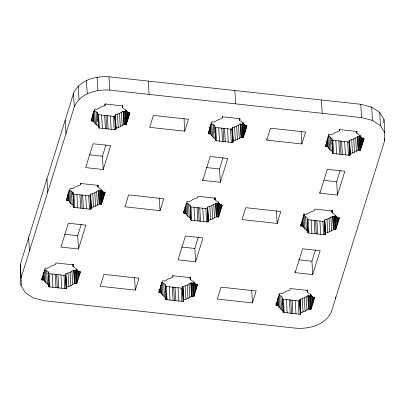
<?xml version="1.0" encoding="UTF-8"?>
<svg xmlns="http://www.w3.org/2000/svg" width="405" height="405" viewBox="0 0 405 405"><rect width="100%" height="100%" fill="white"/><g stroke="black" fill="none" stroke-linecap="round" stroke-linejoin="round"><path stroke-width="0.61" d="M20.356 264.343L20.25 272.327L21.04 285.641L25.353 292.643L33.331 297.918L44.241 300.723L296.04 328.202C309.521 329.138 325.63 324.992 331.498 311.531L384.644 140.656L384.75 132.673L383.96 119.359L379.647 112.357L371.668 107.082L360.759 104.277L108.96 76.798C95.479 75.862 79.37 80.008 73.502 93.469L20.356 264.343L21.146 277.658L21.04 285.641M383.92 122.426L383.96 119.359M21.146 277.658L74.292 106.783C80.16 93.322 96.268 89.176 109.755 90.112L361.549 117.592L372.458 120.396L380.437 125.671L384.75 132.673M48.57 286.816L49.066 285.221L46.018 282.928L43.993 280.154L41.639 279.895L45.35 267.973L47.699 268.231L51.263 266.07L55.49 264.566L55.986 262.972L73.553 264.89L73.057 266.485L76.105 268.778L78.13 271.552L80.484 271.811L76.773 283.728L74.424 283.475L70.86 285.636L66.633 287.135L66.136 288.73L48.57 286.816L48.499 285.606M73.29 207.34L73.786 205.745L70.738 203.452L68.713 200.677L66.359 200.419L70.07 188.497L72.419 188.755L75.983 186.594L80.21 185.09L80.706 183.495L98.273 185.414L97.777 187.009L100.825 189.302L102.85 192.076L105.204 192.334L101.493 204.252L99.144 203.998L95.58 206.16L91.353 207.659L90.857 209.258L73.29 207.34L73.219 206.13M46.018 282.928L45.228 269.614L48.276 271.907L48.099 273.912M70.738 203.452L69.949 190.137L72.996 192.431L72.819 194.435M126.507 123.849L125.712 110.535L125.423 111.466L123.074 111.208L119.51 113.37L115.283 114.868L116.073 128.182L115.577 129.782L98.01 127.864L98.506 126.269L95.459 123.976L94.669 110.661L97.716 112.954L97.539 114.959M95.459 123.976L93.433 121.201L91.079 120.943L94.79 109.021L97.139 109.279L100.703 107.117L104.93 105.614L105.427 104.019L122.993 105.938L122.497 107.533L125.545 109.826L127.57 112.6L129.924 112.858L126.213 124.78L123.864 124.522L120.3 126.684L116.073 128.182M66.136 288.73L65.347 275.415L65.843 273.82L70.07 272.322L73.634 270.16L75.983 270.413L76.272 269.482L77.061 282.796M78.499 248.994L85.911 225.15L68.344 223.236L60.932 247.075L78.499 248.994L77.704 235.68L81.228 224.355M90.857 209.258L90.067 195.944L90.563 194.344L94.79 192.846L98.354 190.684L100.703 190.937L100.992 190.006L101.787 203.325M103.219 169.518L110.636 145.673L93.064 143.76L85.652 167.599L103.219 169.518L102.424 156.203L105.948 144.879M115.577 129.782L114.787 116.468L115.283 114.868M135.331 290.122L139.042 278.2L103.903 274.367L100.197 286.284L135.331 290.122L134.576 277.41M160.051 210.646L163.762 198.723L128.628 194.891L124.917 206.808L160.051 210.646L159.297 197.934M184.771 131.169L188.482 119.247L153.348 115.415L149.637 127.332L184.771 131.169L184.017 118.457M165.139 285.484L165.387 284.685L162.339 282.391L163.134 295.706L166.182 297.999L165.685 299.594L183.252 301.512L183.748 299.918L182.954 286.603L187.181 285.105L190.745 282.938L193.099 283.196L193.387 282.265L194.177 295.579M189.859 206.008L190.107 205.208L187.059 202.915L187.854 216.23L190.902 218.523L190.406 220.118L207.973 222.036L208.469 220.441L207.674 207.127L211.906 205.629L215.465 203.462L217.819 203.72L218.427 201.766M214.751 125.985L211.785 123.439L212.574 136.753L215.622 139.047L215.126 140.646L232.693 142.56L233.189 140.965L232.399 127.651L236.626 126.152L240.185 123.986L242.539 124.244L243.147 122.29M202.763 180.382L210.18 156.538L227.747 158.456L220.33 182.301L202.763 180.382L202.692 179.172M183.252 301.512L182.458 288.198L182.954 286.603M195.61 261.777L203.026 237.932L185.46 236.014L178.043 259.858L195.61 261.777L194.82 248.462L198.344 237.138M207.973 222.036L207.178 208.722L207.674 207.127M220.33 182.301L219.54 168.986L223.064 157.661M232.693 142.56L231.898 129.246L232.399 127.651M183.748 299.918L187.976 298.419L191.535 296.252L193.889 296.511L197.594 284.588L195.245 284.335L193.215 281.561L190.173 279.268L190.669 277.668L173.102 275.754L172.601 277.349L168.374 278.848L164.815 281.014L162.461 280.756L158.755 292.678L161.104 292.931L163.134 295.706M208.469 220.441L212.696 218.943L216.26 216.776L218.609 217.034L222.315 205.112L219.966 204.859L217.941 202.085L214.893 199.792L215.389 198.197L197.822 196.278L197.326 197.873L193.094 199.371L189.535 201.538L187.181 201.28L183.475 213.202L185.824 213.455L187.854 216.23M233.189 140.965L237.416 139.467L240.98 137.305L243.329 137.558L247.035 125.636L244.686 125.383L242.661 122.609L239.613 120.315L240.109 118.721L222.542 116.802L222.046 118.397L217.819 119.895L214.255 122.062L211.901 121.804L208.195 133.726L210.544 133.979L212.574 136.753M266.753 140.115L270.459 128.193L305.593 132.03L301.887 143.952L266.753 140.115L266.682 138.905M252.447 302.899L256.152 290.982L221.019 287.145L217.313 299.067L252.447 302.899L251.692 290.193M277.167 223.423L280.873 211.506L245.739 207.669L242.033 219.591L277.167 223.423L276.412 210.716M331.867 138.763L328.131 135.331M278.691 294.283L282.503 297.467L283.292 310.782L282.796 312.376L300.363 314.295L300.859 312.7L300.07 299.386L304.297 297.883L307.861 295.721L310.21 295.979L310.817 294.02M295.159 272.641L302.575 248.797L320.142 250.715L312.726 274.555L295.159 272.641L295.088 271.431M303.411 214.807L307.223 217.991L308.013 231.306L307.517 232.9L325.083 234.819L325.579 233.224L324.79 219.91L329.017 218.406L332.581 216.245L334.93 216.503L335.224 215.571L336.013 228.886M319.879 193.165L327.296 169.32L344.863 171.239L337.446 195.078L319.879 193.165L319.808 191.955M331.943 138.515L332.733 151.829L332.237 153.424L349.804 155.343L350.3 153.748L349.51 140.434L353.737 138.93L357.301 136.769L359.65 137.027L360.263 135.067M300.363 314.295L299.573 300.981L300.07 299.386M312.726 274.555L311.936 261.24L315.454 249.915M325.083 234.819L324.294 221.505L324.79 219.91M337.446 195.078L336.656 181.764L340.175 170.439M349.804 155.343L349.014 142.028L349.51 140.434M300.859 312.7L305.087 311.197L308.65 309.035L311 309.293L314.71 297.371L312.361 297.113L310.331 294.339L307.284 292.046L307.78 290.451L290.213 288.532L289.717 290.132L285.49 291.63L281.926 293.792L279.577 293.534L275.866 305.456L278.22 305.714L280.245 308.488L283.292 310.782M325.579 233.224L329.807 231.721L333.371 229.559L335.725 229.817L339.43 217.895L337.082 217.637L335.051 214.863L332.004 212.569L332.5 210.975L314.933 209.056L314.437 210.656L310.21 212.154L306.646 214.316L304.297 214.063L300.586 225.98L302.94 226.238L304.965 229.012L308.013 231.306M350.3 153.748L354.527 152.245L358.091 150.083L360.445 150.341L364.151 138.419L361.802 138.161L359.772 135.386L356.724 133.093L357.22 131.498L339.653 129.585L339.157 131.179L334.93 132.678L331.366 134.84L329.017 134.587L325.311 146.504L327.66 146.762L329.685 149.536L332.733 151.829M97.22 114.549L114.787 116.468M214.792 127.378L231.898 129.246M331.903 140.16L349.014 142.028M89.252 154.766L102.424 156.203M206.363 167.548L219.54 168.986M324.106 180.397L336.656 181.764M72.5 194.025L90.067 195.944M190.072 206.854L207.178 208.722M307.182 219.637L324.294 221.505M64.532 234.242L77.704 235.68M181.642 247.025L194.82 248.462M298.758 259.802L311.936 261.24M47.78 273.502L65.347 275.415M165.351 286.33L182.458 288.198M282.462 299.113L299.573 300.981M384.537 138.839L384.644 140.656M379.647 112.357L380.437 125.671M371.668 107.082L372.458 120.396M363.791 138.14L363.862 139.35M363.007 137.766L363.224 141.401M360.759 104.277L361.549 117.592M362.262 138.004L362.586 143.446M361.903 137.72L362.298 144.377M361.538 137.442L362.009 145.309M360.723 136.465L361.371 147.359M359.944 136.095L360.733 149.41M359.65 137.027L360.445 150.341M359.286 136.986L360.075 150.301M358.476 136.895L359.265 150.209M357.671 136.809L358.46 150.123M357.301 136.769L358.091 150.083M356.729 131.635L356.805 132.845M356.618 131.281L356.724 133.093M355.615 137.928L356.405 151.242M353.737 138.93L354.527 152.245M351.692 139.771L352.487 153.085M349.434 140.682L350.224 153.996M349.262 141.229L350.052 154.543M349.09 141.78L349.885 155.095M347.642 141.877L348.432 155.191M344.625 141.548L345.414 154.862M341.602 141.218L342.392 154.533M340.23 141.072L341.02 154.386M339.334 129.17L339.405 130.38M338.858 140.92L339.648 154.234M335.841 140.591L336.631 153.905M339.071 217.617L339.142 218.827M338.322 217.849L338.504 220.877M337.542 217.475L337.866 222.922M332.819 140.262L333.609 153.576M337.183 217.196L337.578 223.854M336.818 216.918L337.289 224.785M331.903 139.371L332.227 144.818M332.297 146.028L332.657 152.077M331.913 142.945L332.019 144.762M332.308 149.602L332.485 152.629M336.003 215.941L336.651 226.835M330.303 137.437L331.093 150.751M334.93 216.503L335.725 229.817M334.565 216.462L335.355 229.777M333.755 216.371L334.545 229.686M328.895 136.222L329.685 149.536M328.658 134.303L328.728 135.518M332.945 216.285L333.74 229.6M327.853 136.703L328.536 148.2M332.581 216.245L333.371 229.559M332.181 210.565L332.252 211.774M331.973 210.504L332.085 212.321M331.897 210.757L332.004 212.569M327.23 139.502L327.66 146.762M327.093 139.335L327.164 140.545M326.931 140.672L327.291 146.721M330.895 217.404L331.685 230.718M335.578 296.966L335.649 298.181M326.233 142.398L326.486 146.635M325.569 144.732L325.676 146.544M329.017 218.406L329.807 231.721M321.413 99.984L322.203 113.299M326.972 219.247L327.767 232.561M324.714 220.158L325.504 233.472M324.542 220.705L325.331 234.019M324.37 221.257L325.164 234.571M322.922 221.353L323.711 234.667M319.904 221.024L320.694 234.338M316.882 220.695L317.672 234.009M315.51 220.543L316.3 233.857M314.138 220.396L314.928 233.71M311.121 220.067L311.911 233.381M314.351 297.093L314.422 298.303M313.602 297.326L313.784 300.353M312.822 296.951L313.146 302.398M308.099 219.738L308.888 233.052M312.422 296.07L312.857 303.33M312.098 296.394L312.564 304.261M307.182 218.847L307.506 224.294M307.613 226.106L307.937 231.554M307.192 222.421L307.334 224.841M307.587 229.078L307.765 232.106M311.248 294.815L311.931 306.312M301.133 131.24L301.887 143.952M310.498 295.048L311.293 308.362M305.583 216.913L306.372 230.227M310.21 295.979L311 309.293M309.845 295.939L310.635 309.253M309.035 295.847L309.825 309.162M304.175 215.698L304.965 229.012M303.932 213.779L304.008 214.994M308.225 295.761L309.02 309.076M303.299 215.83L303.37 217.04M303.132 216.179L303.816 227.676M307.861 295.721L308.65 309.035M307.461 290.041L307.532 291.251M307.253 289.98L307.36 291.797M307.177 290.233L307.284 292.046M302.51 218.978L302.94 226.238M302.368 218.811L302.444 220.021M302.211 220.148L302.57 226.198M306.175 296.88L306.965 310.195M301.512 221.874L301.766 226.111M300.849 224.208L300.955 226.02M304.297 297.883L305.087 311.197M302.251 298.723L303.046 312.037M299.994 299.634L300.783 312.949M299.822 300.181L300.611 313.495M299.649 300.733L300.444 314.047M298.201 300.829L298.991 314.143M295.179 300.5L295.974 313.814M292.162 300.171L292.952 313.485M290.79 300.019L291.58 313.333M289.418 299.872L290.208 313.186M286.396 299.543L287.191 312.857M283.378 299.214L284.168 312.528M282.498 298.925L282.822 304.373M282.892 305.583L283.216 311.03M282.472 301.897L282.614 304.317M282.903 309.157L283.044 311.577M280.862 296.389L281.652 309.703M279.455 295.174L280.245 308.488M278.448 296.257L279.096 307.152M277.789 298.45L278.22 305.714M277.648 298.288L277.724 299.498M277.491 299.624L277.85 305.674M277.359 299.219L277.43 300.429M276.828 301.953L277.045 305.588M276.083 303.315L276.235 305.497M246.675 125.358L246.746 126.568M245.931 125.591L246.108 128.618M245.152 125.221L245.47 130.668M244.752 124.335L245.182 131.6M244.392 124.057L244.893 132.531M243.572 123.079L244.256 134.576M242.828 123.312L243.618 136.627M242.539 124.244L243.329 137.558M242.17 124.203L242.959 137.518M241.365 124.117L242.155 137.432M240.555 124.026L241.345 137.341M240.185 123.986L240.98 137.305M239.785 118.306L239.861 119.516M239.583 118.25L239.689 120.062M239.502 118.498L239.613 120.315M238.504 125.145L239.294 138.459M234.859 90.538L235.649 103.852M236.626 126.152L237.416 139.467M234.581 126.993L235.371 140.307M232.318 127.899L233.108 141.213M232.151 128.451L232.941 141.765M231.979 128.998L232.769 142.312M230.526 129.099L231.321 142.413M227.509 128.77L228.298 142.084M224.492 128.436L225.281 141.75M223.114 128.289L223.909 141.603M222.218 116.387L222.294 117.597M221.743 128.137L222.537 141.451M218.725 127.808L219.515 141.122M221.955 204.834L222.026 206.044M221.176 204.464L221.388 208.094M220.426 204.697L220.75 210.144M215.708 127.479L216.498 140.793M220.067 204.419L220.462 211.076M219.672 203.533L220.173 212.007M214.827 125.732L215.622 139.047M214.858 127.798L215.182 133.245M215.257 134.455L215.541 139.3M214.868 131.372L214.979 133.189M215.263 138.029L215.374 139.846M218.852 202.556L219.535 214.053M218.108 202.789L218.897 216.103M213.187 124.654L213.977 137.968M217.819 203.72L218.609 217.034M217.45 203.68L218.239 216.994M216.64 203.594L217.434 216.908M215.835 203.502L216.624 216.817M210.904 123.576L210.975 124.786M210.813 125.13L211.425 135.422M215.465 203.462L216.26 216.776M215.065 197.782L215.141 198.992M214.863 197.726L214.969 199.538M214.782 197.974L214.893 199.792M210.114 126.719L210.544 133.979M209.977 126.552L210.048 127.762M209.82 127.889L210.18 133.944M209.689 127.484L209.76 128.694M213.779 204.621L214.574 217.936M209.157 130.223L209.37 133.852M208.413 131.584L208.56 133.766M211.906 205.629L212.696 218.943M209.861 206.469L210.651 219.783M207.598 207.375L208.388 220.69M207.426 207.927L208.221 221.241M207.259 208.474L208.048 221.788M205.806 208.575L206.601 221.889M202.789 208.246L203.578 221.56M199.771 207.912L200.561 221.226M198.394 207.765L199.189 221.079M197.022 207.613L197.817 220.927M194.005 207.284L194.795 220.598M197.235 284.31L197.306 285.52M196.455 283.94L196.668 287.57M195.706 284.173L196.03 289.621M190.983 206.955L191.778 220.269M195.347 283.895L195.742 290.552M194.947 283.009L195.453 291.484M190.107 205.208L190.902 218.523M190.137 207.274L190.461 212.721M190.537 213.931L190.821 218.776M190.148 210.848L190.259 212.665M190.542 217.505L190.654 219.323M194.132 282.032L194.815 293.529M188.467 204.13L189.256 217.444M193.099 283.196L193.889 296.511M192.729 283.156L193.519 296.47M191.919 283.07L192.714 296.384M191.114 282.979L191.904 296.293M186.184 203.052L186.254 204.262M186.092 204.606L186.705 214.893M190.345 277.258L190.421 278.468M190.745 282.938L191.535 296.252M190.142 277.202L190.249 279.015M190.061 277.45L190.173 279.268M185.394 206.196L185.824 213.455M185.1 207.365L185.46 213.415M184.969 206.96L185.039 208.17M189.059 284.097L189.854 297.412M184.432 209.699L184.65 213.329M183.733 211.425L183.84 213.243M183.693 211.061L183.764 212.271M187.181 285.105L187.976 298.419M185.141 285.94L185.93 299.255M182.878 286.851L183.667 300.166M182.706 287.403L183.5 300.718M182.539 287.95L183.328 301.264M181.086 288.051L181.88 301.366M178.068 287.717L178.858 301.031M175.046 287.388L175.841 300.702M173.674 287.241L174.469 300.556M172.778 275.339L172.849 276.549M172.302 287.089L173.097 300.404M169.285 286.76L170.075 300.075M166.263 286.431L167.057 299.746M165.387 284.685L166.182 297.999M165.453 287.358L165.777 292.805M165.853 294.015L166.101 298.252M165.427 290.324L165.574 292.744M165.858 297.589L165.934 298.799M165.61 298.384L165.685 299.594M163.747 283.606L164.536 296.921M161.463 282.523L161.534 283.738M161.372 284.082L161.985 294.369M160.638 285.064L161.104 292.931M148.306 81.091L149.096 94.405M160.345 286.234L160.739 292.891M160.248 286.436L160.319 287.646M159.712 289.175L159.929 292.805M158.978 290.294L159.119 292.719M129.559 112.58L129.635 113.79M128.78 112.205L128.998 115.835M128.036 112.438L128.36 117.885M127.671 112.16L128.071 118.817M127.276 111.274L127.778 119.748M126.461 110.297L127.145 121.799M125.423 111.466L126.213 124.78M125.059 111.426L125.849 124.74M124.249 111.334L125.039 124.649M123.439 111.248L124.234 124.563M122.674 105.523L122.745 106.738M123.074 111.208L123.864 124.522M122.467 105.467L122.573 107.284M122.391 105.715L122.497 107.533M121.389 112.367L122.178 125.682M119.51 113.37L120.3 126.684M117.465 114.21L118.255 127.524M115.207 115.121L115.997 128.436M115.035 115.668L115.825 128.982M114.863 116.215L115.653 129.529M113.415 116.316L114.205 129.63M108.96 76.798L109.755 90.112M110.393 115.987L111.188 129.301M107.376 115.658L108.165 128.972M106.004 115.506L106.793 128.82M105.108 103.609L105.178 104.819M104.86 104.404L104.93 105.614M104.632 115.359L105.421 128.674M101.609 115.03L102.404 128.345M104.839 192.056L104.915 193.266M104.095 192.289L104.277 195.311M97.078 77.117L97.873 90.431M103.316 191.914L103.639 197.362M98.592 114.696L99.382 128.015M102.951 191.636L103.351 198.293M102.556 190.75L103.057 199.225M97.716 112.954L98.506 126.269M97.64 113.203L97.747 115.02M97.818 116.23L98.142 121.677M98.212 122.887L98.43 126.517M97.792 119.197L97.934 121.616M101.736 189.773L102.419 201.275M96.071 111.876L96.866 125.191M100.703 190.937L101.493 204.252M100.339 190.902L101.128 204.216M99.529 190.811L100.319 204.125M98.719 190.725L99.508 204.039M93.788 110.793L93.864 112.003M93.661 111.745L94.309 122.639M98.354 190.684L99.144 203.998M97.954 184.999L98.025 186.209M97.782 185.551L97.853 186.761M97.671 185.191L97.777 187.009M92.963 113.334L93.433 121.201M92.704 115.106L93.064 121.161M92.573 114.706L92.644 115.916M96.668 191.843L97.458 205.158M92.041 117.44L92.259 121.07M91.343 119.166L91.449 120.984M94.79 192.846L95.58 206.16M86.447 80.357L87.242 93.671M92.745 193.686L93.535 207.001M90.563 194.344L91.353 207.659M90.487 194.597L91.277 207.912M90.315 195.144L91.105 208.459M90.143 195.691L90.933 209.005M88.695 195.792L89.485 209.107M85.673 195.463L86.468 208.777M78.211 85.992L79 99.306M82.655 195.134L83.445 208.448M81.284 194.982L82.073 208.297M80.387 183.085L80.458 184.295M79.912 194.835L80.701 208.15M73.502 93.469L74.292 106.783M76.889 194.506L77.684 207.821M80.119 271.527L80.195 272.742M79.375 271.765L79.557 274.787M78.595 271.391L78.919 276.838M73.872 194.172L74.662 207.487M78.231 271.112L78.626 277.769M77.836 270.226L78.337 278.701M72.996 192.431L73.786 205.745M72.915 192.679L73.027 194.496M73.097 195.706L73.421 201.153M73.492 202.363L73.71 205.993M73.108 199.28L73.214 201.093M77.016 269.249L77.699 280.751M71.351 191.352L72.146 204.667M75.983 270.413L76.773 283.728M75.614 270.373L76.408 283.687M74.809 270.287L75.598 283.601M65.2 120.169L65.99 133.483M73.999 270.201L74.788 283.515M69.068 190.269L69.144 191.479M68.941 191.221L69.589 202.115M73.634 270.16L74.424 283.475M73.234 264.475L73.305 265.685M73.027 264.419L73.133 266.237M72.951 264.667L73.057 266.485M68.243 192.81L68.713 200.677M67.949 193.98L68.344 200.637M67.853 194.182L67.924 195.392M71.948 271.32L72.738 284.634M67.321 196.916L67.534 200.546M66.622 198.642L66.729 200.46M66.288 199.209L66.359 200.419M70.07 272.322L70.86 285.636M68.025 273.162L68.815 286.477M65.843 273.82L66.633 287.135M65.762 274.074L66.557 287.388M65.595 274.62L66.385 287.935M65.423 275.167L66.212 288.481M63.975 275.268L64.765 288.583M60.953 274.939L61.747 288.254M57.935 274.61L58.725 287.925M56.563 274.458L57.353 287.773M55.191 274.312L55.981 287.626M46.929 178.909L47.719 192.223M52.169 273.977L52.959 287.292M49.152 273.648L49.942 286.963M48.276 271.907L49.066 285.221M48.195 272.155L48.306 273.972M48.413 275.785L48.701 280.63M48.808 282.442L48.99 285.469M48.387 278.756L48.494 280.569M46.631 270.829L47.425 284.143M44.347 269.745L44.423 270.955M44.256 271.299L44.869 281.591M43.522 272.287L43.993 280.154M43.229 273.456L43.624 280.113M43.133 273.653L43.203 274.868M42.566 275.79L42.814 280.022M41.938 278.726L42.009 279.936M41.568 278.686L41.639 279.895M28.659 237.644L29.449 250.958"/></g></svg>
